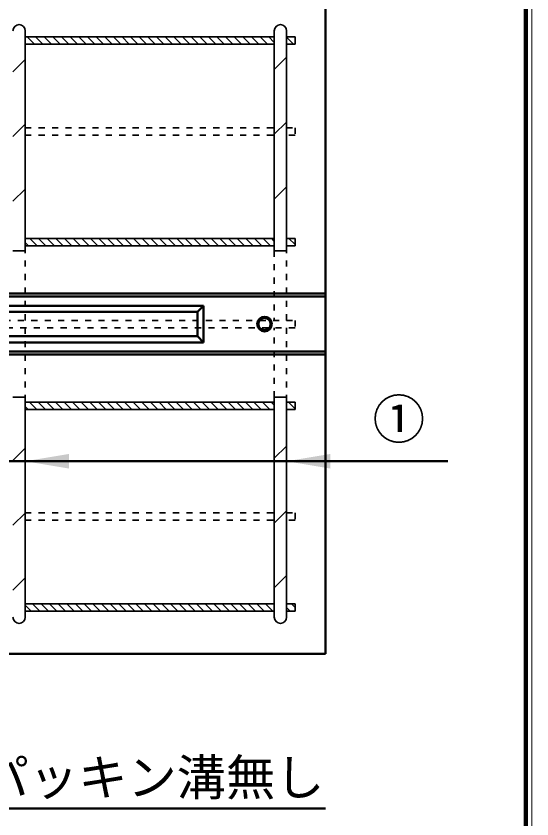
# Model space of a CAD drawing. Units: millimetres, scale not verified. Extents: x 100 to 4105, y 100 to 2870.
# Drawn here: x 3682 to 4105, y 1874 to 2531 of the extents above; entities that cross this region are included whole.
import ezdxf
from ezdxf.enums import TextEntityAlignment as Align

# ---------------------------------------------------------------- set-up
doc = ezdxf.new("R2010")
doc.units = ezdxf.units.MM
doc.header["$LTSCALE"] = 5
doc.linetypes.add('USER1', pattern=[2.2, 1, -1.2])
doc.layers.add('V-nasSTD', color=7, linetype='Continuous', lineweight=50)
doc.styles.add('ＭＳ ゴシック', font='')
doc.styles.get('ＭＳ ゴシック').set_extended_font_data('MS Gothic')

msp = doc.modelspace()

# ---------------------------------------------------------------- hatches: boundary and pattern name
at = {"layer": 'V-nasSTD'}
for points in [[(3726, 2172.565), (3690, 2166.565), (3726, 2160.565)], [(3940, 2172.565), (3904, 2166.565), (3940, 2160.565)]]:
    msp.add_hatch(color=256, dxfattribs=at).paths.add_polyline_path(points)

# ---------------------------------------------------------------- linework, layer by layer
at = {"layer": 'V-nasSTD', "lineweight": 100}
msp.add_line((4100, 105), (4100, 2865), dxfattribs=at)
at = {"layer": 'V-nasSTD'}
for p, q in [((3936, 2008.887), (3936, 2548.887)), ((3936, 2303.887), (1936, 2303.887)), ((3936, 2301.387), (1936, 2301.387)), ((3836, 2293.887), (3036, 2293.887)), ((3831, 2288.887), (3836, 2293.887)), ((3836, 2293.887), (3836, 2263.887)), ((3831, 2288.887), (3041, 2288.887)), ((3831, 2288.887), (3831, 2268.887)), ((3831, 2268.887), (3041, 2268.887)), ((3831, 2268.887), (3836, 2263.887)), ((3836, 2263.887), (3036, 2263.887)), ((3936, 2256.387), (1936, 2256.387)), ((3936, 2253.887), (1936, 2253.887)), ((2936, 2166.565), (4036, 2166.565)), ((1936, 2008.887), (3936, 2008.887)), ((3652.792, 1882.327), (3936, 1882.327))]:
    msp.add_line(p, q, dxfattribs=at)
at = {"layer": 'V-nasSTD', "lineweight": 35}
for p, q in [((3690, 2518.887), (3690, 2338.887)), ((3894, 2518.887), (3894, 2338.887)), ((3904, 2518.887), (3904, 2338.887)), ((3690, 2513.887), (3894, 2513.887)), ((3691.491, 2513.887), (3697.491, 2507.887)), ((3698.562, 2513.887), (3704.562, 2507.887)), ((3705.633, 2513.887), (3711.633, 2507.887)), ((3712.704, 2513.887), (3718.704, 2507.887)), ((3719.775, 2513.887), (3725.775, 2507.887)), ((3726.846, 2513.887), (3732.846, 2507.887)), ((3733.917, 2513.887), (3739.917, 2507.887)), ((3740.988, 2513.887), (3746.988, 2507.887)), ((3748.059, 2513.887), (3754.059, 2507.887)), ((3755.13, 2513.887), (3761.13, 2507.887)), ((3762.201, 2513.887), (3768.201, 2507.887)), ((3769.272, 2513.887), (3775.272, 2507.887)), ((3776.343, 2513.887), (3782.343, 2507.887)), ((3783.414, 2513.887), (3789.414, 2507.887)), ((3790.485, 2513.887), (3796.485, 2507.887)), ((3797.557, 2513.887), (3803.557, 2507.887)), ((3804.628, 2513.887), (3810.628, 2507.887)), ((3811.699, 2513.887), (3817.699, 2507.887)), ((3818.77, 2513.887), (3824.77, 2507.887)), ((3825.841, 2513.887), (3831.841, 2507.887)), ((3832.912, 2513.887), (3838.912, 2507.887)), ((3839.983, 2513.887), (3845.983, 2507.887)), ((3847.054, 2513.887), (3853.054, 2507.887)), ((3854.125, 2513.887), (3860.125, 2507.887)), ((3861.196, 2513.887), (3867.196, 2507.887)), ((3868.267, 2513.887), (3874.267, 2507.887)), ((3875.338, 2513.887), (3881.338, 2507.887)), ((3882.409, 2513.887), (3888.409, 2507.887)), ((3889.48, 2513.887), (3894, 2509.367)), ((3904, 2513.887), (3911, 2513.887)), ((3904, 2513.509), (3909.623, 2507.887)), ((3910.694, 2513.887), (3911, 2513.58)), ((3911, 2513.887), (3911, 2507.887)), ((3690, 2508.306), (3690.419, 2507.887)), ((3690, 2507.887), (3894, 2507.887)), ((3911, 2507.887), (3904, 2507.887)), ((3894, 2487.243), (3904, 2497.243)), ((3680, 2485.375), (3690, 2495.375)), ((3680, 2432.342), (3690, 2442.342)), ((3894, 2434.21), (3904, 2444.21)), ((3680, 2379.309), (3690, 2389.309)), ((3894, 2381.177), (3904, 2391.177)), ((3690, 2348.887), (3894, 2348.887)), ((3693.856, 2348.887), (3699.856, 2342.887)), ((3700.927, 2348.887), (3706.927, 2342.887)), ((3707.998, 2348.887), (3713.998, 2342.887)), ((3715.069, 2348.887), (3721.069, 2342.887)), ((3722.14, 2348.887), (3728.14, 2342.887)), ((3729.211, 2348.887), (3735.211, 2342.887)), ((3736.282, 2348.887), (3742.282, 2342.887)), ((3743.353, 2348.887), (3749.353, 2342.887)), ((3750.424, 2348.887), (3756.424, 2342.887)), ((3757.496, 2348.887), (3763.496, 2342.887)), ((3764.567, 2348.887), (3770.567, 2342.887)), ((3771.638, 2348.887), (3777.638, 2342.887)), ((3778.709, 2348.887), (3784.709, 2342.887)), ((3785.78, 2348.887), (3791.78, 2342.887)), ((3792.851, 2348.887), (3798.851, 2342.887)), ((3799.922, 2348.887), (3805.922, 2342.887)), ((3806.993, 2348.887), (3812.993, 2342.887)), ((3814.064, 2348.887), (3820.064, 2342.887)), ((3821.135, 2348.887), (3827.135, 2342.887)), ((3828.206, 2348.887), (3834.206, 2342.887)), ((3835.277, 2348.887), (3841.277, 2342.887)), ((3842.348, 2348.887), (3848.348, 2342.887)), ((3849.419, 2348.887), (3855.419, 2342.887)), ((3856.491, 2348.887), (3862.491, 2342.887)), ((3863.562, 2348.887), (3869.562, 2342.887)), ((3870.633, 2348.887), (3876.633, 2342.887)), ((3877.704, 2348.887), (3883.704, 2342.887)), ((3884.775, 2348.887), (3890.775, 2342.887)), ((3891.846, 2348.887), (3894, 2346.733)), ((3904, 2348.887), (3911, 2348.887)), ((3905.988, 2348.887), (3911, 2343.875)), ((3911, 2348.887), (3911, 2342.887)), ((3690, 2345.672), (3692.785, 2342.887)), ((3690, 2342.887), (3894, 2342.887)), ((3904, 2343.804), (3904.917, 2342.887)), ((3911, 2342.887), (3904, 2342.887)), ((3680, 2338.887), (3690, 2338.887)), ((3894, 2338.887), (3904, 2338.887)), ((3680, 2218.887), (3690, 2218.887)), ((3690, 2218.887), (3690, 2038.887)), ((3690, 2214.887), (3894, 2214.887)), ((3693.506, 2214.887), (3699.506, 2208.887)), ((3700.577, 2214.887), (3706.577, 2208.887)), ((3707.648, 2214.887), (3713.648, 2208.887)), ((3714.719, 2214.887), (3720.719, 2208.887)), ((3721.79, 2214.887), (3727.79, 2208.887)), ((3728.861, 2214.887), (3734.861, 2208.887)), ((3735.932, 2214.887), (3741.932, 2208.887)), ((3743.003, 2214.887), (3749.003, 2208.887)), ((3750.074, 2214.887), (3756.074, 2208.887)), ((3757.145, 2214.887), (3763.145, 2208.887)), ((3764.216, 2214.887), (3770.216, 2208.887)), ((3771.287, 2214.887), (3777.287, 2208.887)), ((3778.358, 2214.887), (3784.358, 2208.887)), ((3785.43, 2214.887), (3791.43, 2208.887)), ((3792.501, 2214.887), (3798.501, 2208.887)), ((3799.572, 2214.887), (3805.572, 2208.887)), ((3806.643, 2214.887), (3812.643, 2208.887)), ((3813.714, 2214.887), (3819.714, 2208.887)), ((3820.785, 2214.887), (3826.785, 2208.887)), ((3827.856, 2214.887), (3833.856, 2208.887)), ((3834.927, 2214.887), (3840.927, 2208.887)), ((3841.998, 2214.887), (3847.998, 2208.887)), ((3849.069, 2214.887), (3855.069, 2208.887)), ((3856.14, 2214.887), (3862.14, 2208.887)), ((3863.211, 2214.887), (3869.211, 2208.887)), ((3870.282, 2214.887), (3876.282, 2208.887)), ((3877.353, 2214.887), (3883.353, 2208.887)), ((3884.424, 2214.887), (3890.424, 2208.887)), ((3891.496, 2214.887), (3894, 2212.382)), ((3894, 2218.887), (3894, 2038.887)), ((3894, 2218.887), (3904, 2218.887)), ((3904, 2218.887), (3904, 2038.887)), ((3904, 2214.887), (3911, 2214.887)), ((3905.638, 2214.887), (3911, 2209.524)), ((3911, 2214.887), (3911, 2208.887)), ((3690, 2211.321), (3692.435, 2208.887)), ((3690, 2208.887), (3894, 2208.887)), ((3904, 2209.453), (3904.567, 2208.887)), ((3911, 2208.887), (3904, 2208.887)), ((3680, 2167.177), (3690, 2177.177)), ((3894, 2169.045), (3904, 2179.045)), ((3680, 2114.144), (3690, 2124.144)), ((3894, 2116.012), (3904, 2126.012)), ((3680, 2061.111), (3690, 2071.111)), ((3894, 2062.979), (3904, 2072.979)), ((3690, 2049.887), (3894, 2049.887)), ((3690, 2048.687), (3694.8, 2043.887)), ((3690, 2043.887), (3894, 2043.887)), ((3695.871, 2049.887), (3701.871, 2043.887)), ((3702.942, 2049.887), (3708.942, 2043.887)), ((3710.013, 2049.887), (3716.013, 2043.887)), ((3717.084, 2049.887), (3723.084, 2043.887)), ((3724.155, 2049.887), (3730.155, 2043.887)), ((3731.226, 2049.887), (3737.226, 2043.887)), ((3738.298, 2049.887), (3744.298, 2043.887)), ((3745.369, 2049.887), (3751.369, 2043.887)), ((3752.44, 2049.887), (3758.44, 2043.887)), ((3759.511, 2049.887), (3765.511, 2043.887)), ((3766.582, 2049.887), (3772.582, 2043.887)), ((3773.653, 2049.887), (3779.653, 2043.887)), ((3780.724, 2049.887), (3786.724, 2043.887)), ((3787.795, 2049.887), (3793.795, 2043.887)), ((3794.866, 2049.887), (3800.866, 2043.887)), ((3801.937, 2049.887), (3807.937, 2043.887)), ((3809.008, 2049.887), (3815.008, 2043.887)), ((3816.079, 2049.887), (3822.079, 2043.887)), ((3823.15, 2049.887), (3829.15, 2043.887)), ((3830.221, 2049.887), (3836.221, 2043.887)), ((3837.292, 2049.887), (3843.292, 2043.887)), ((3844.364, 2049.887), (3850.364, 2043.887)), ((3851.435, 2049.887), (3857.435, 2043.887)), ((3858.506, 2049.887), (3864.506, 2043.887)), ((3865.577, 2049.887), (3871.577, 2043.887)), ((3872.648, 2049.887), (3878.648, 2043.887)), ((3879.719, 2049.887), (3885.719, 2043.887)), ((3886.79, 2049.887), (3892.79, 2043.887)), ((3904, 2049.887), (3911, 2049.887)), ((3904, 2046.819), (3906.932, 2043.887)), ((3911, 2043.887), (3904, 2043.887)), ((3908.003, 2049.887), (3911, 2046.89)), ((3911, 2049.887), (3911, 2043.887))]:
    msp.add_line(p, q, dxfattribs=at)
at = {"layer": 'V-nasSTD', "linetype": 'USER1', "lineweight": 35}
for p, q in [((3690, 2439.529), (3894, 2439.529)), ((3904, 2439.529), (3911, 2439.529)), ((3911, 2439.529), (3911, 2433.529)), ((3690, 2433.529), (3894, 2433.529)), ((3911, 2433.529), (3904, 2433.529)), ((3690, 2281.887), (3690, 2338.887)), ((3894, 2338.887), (3894, 2281.887)), ((3904, 2281.887), (3904, 2338.887)), ((2936, 2281.887), (3911, 2281.887)), ((3911, 2281.887), (3911, 2275.887)), ((3911, 2275.887), (2936, 2275.887)), ((3690, 2275.887), (3690, 2218.887)), ((3894, 2218.887), (3894, 2275.887)), ((3904, 2275.887), (3904, 2218.887)), ((3690, 2124.244), (3894, 2124.244)), ((3904, 2124.244), (3911, 2124.244)), ((3911, 2124.244), (3911, 2118.244)), ((3690, 2118.244), (3894, 2118.244)), ((3911, 2118.244), (3904, 2118.244))]:
    msp.add_line(p, q, dxfattribs=at)
at = {"layer": 'V-nasSTD', "lineweight": 13}
msp.add_lwpolyline([(100, 100), (100, 2870), (4105, 2870), (4105, 100)], close=True, dxfattribs=at)
at = {"layer": 'V-nasSTD'}
for radius in [6, 5]:
    msp.add_circle((3886, 2278.887), radius, dxfattribs=at)
at = {"layer": 'V-nasSTD', "lineweight": 35}
for centre, start, end in [((3685, 2518.887), 0, 180), ((3899, 2518.887), 0, 180), ((3685, 2038.887), 180, 0), ((3685, 2038.887), 270, 0), ((3899, 2038.887), 180, 0), ((3899, 2038.887), 180, 270)]:
    msp.add_arc(centre, 5, start, end, dxfattribs=at)

# ---------------------------------------------------------------- texts
at = {"layer": 'V-nasSTD', "style": 'ＭＳ ゴシック'}
for s, height, p in [('①', 31.67, (3974.4, 2216.765)), ('パッキン溝無し', 29.56, (3652.792, 1922.647))]:
    msp.add_text(s, height=height, dxfattribs=at).set_placement(p, align=Align.TOP_LEFT)

doc.saveas('drawing.dxf')
